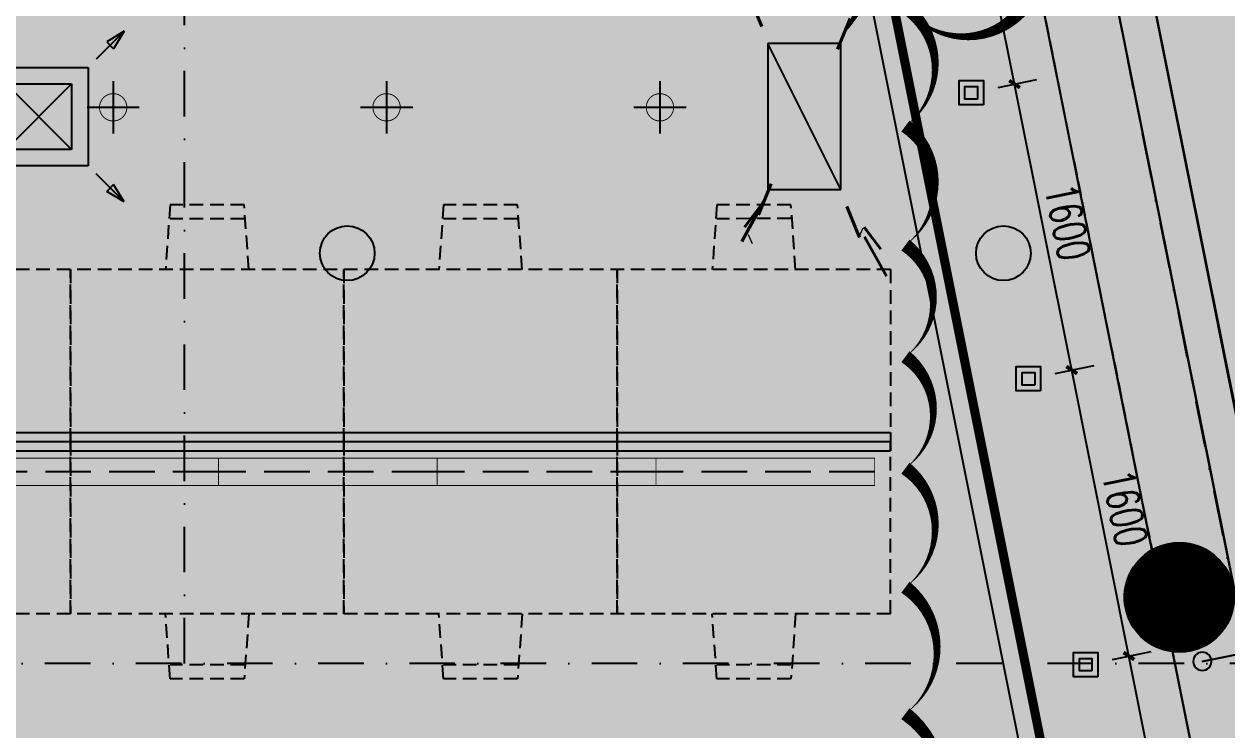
# Model space of a CAD drawing. Extents: x -354516 to 794396, y -401250 to -150594.
# Drawn here: x -21881 to -15281, y -348815 to -344943 of the extents above; entities that cross this region are included whole.
import ezdxf

# ---------------------------------------------------------------- set-up
doc = ezdxf.new("R2010")
doc.units = 0
doc.header["$LTSCALE"] = 1000
doc.header["$MEASUREMENT"] = 0
for name, pattern in [('$0$HIDDEN', [0.375, 0.25, -0.125, 0, 0]), ('DASH', [0.35, 0.25, -0.1]), ('DASHDOT2', [0.5, 0.25, -0.125, 0, -0.125]), ('DOTE', [2.4200000000000004, 2, -0.2, 0.02, -0.2])]:
    doc.linetypes.add(name, pattern=pattern)
for name, color, linetype in [('0-吊顶材质', 251, 'Continuous'), ('0-吊顶边界', 36, 'Continuous'), ('0-灯具', 20, 'Continuous'), ('0-灯具1', 40, 'Continuous'), ('0-灯具修改0109', 140, 'Continuous'), ('A-轴线1', 1, 'DOTE'), ('COLUMN', 2, 'Continuous'), ('M-DUCT-S-DIFF', 6, 'DASH'), ('PUB_DIM', 3, 'Continuous'), ('PUB_HATCH', 8, 'Continuous'), ('S-PLT', 30, 'Continuous'), ('S-XP', 1, 'Continuous'), ('S-XP-LG', 32, 'Continuous'), ('SN', 3, 'Continuous'), ('WALL', 2, 'Continuous'), ('墙体', 7, 'Continuous'), ('家具1', 61, 'Continuous')]:
    doc.layers.add(name, color=color, linetype=linetype)
doc.layers.add('0-地面材质_material hatch', color=251, linetype='Continuous', transparency=0.3)
doc.layers.add('S-XIAO', color=30, linetype='Continuous', lineweight=5)
doc.styles.add('DIM_FONT', font='SIMPLEX', dxfattribs={"width": 0.7, "bigfont": 'GBCBIG'})
doc.styles.add('romans', font='romans', dxfattribs={"width": 0.7})
doc.dimstyles.new('_TCH_ARCH&&50', dxfattribs={"dimscale": 0.5, "dimtxt": 350, "dimasz": 100, "dimexe": 250, "dimexo": 300, "dimgap": 100, "dimtad": 1, "dimdec": 0, "dimzin": 0, "dimdsep": 46, "dimtxsty": 'DIM_FONT', "dimblk": 'ARCHTICK', "dimcen": 0.09, "dimclrd": 3, "dimclre": 3, "dimclrt": 7, "dimazin": 2, "dimtfac": 1, "dimtdec": 0, "dimtix": 1, "dimtmove": 2, "dimatfit": 3, "dimfxl": 0, "dimtolj": 1, "dimtzin": 0, "dimarcsym": 0})

# ---------------------------------------------------------------- blocks, each defined once
blk = doc.blocks.new('TJ-FK1')
at = {"color": 95}
for p, q in [((-1.299264068719822, 1.299264068715274), (-1.034099025766409, 1.140165042943408)), ((-1.299264068710727, 1.299264068711636), (-0.8749999999990905, 0.875)), ((-1.299264068714365, 1.29926406872255), (-1.140165042942499, 1.034099025768228)), ((1.299264068710727, 1.299264068711636), (0.8749999999990905, 0.875)), ((1.299264068719822, 1.299264068715274), (1.034099025766409, 1.140165042943408)), ((1.299264068714365, 1.29926406872255), (1.140165042942499, 1.034099025768228)), ((-1.140165042943408, 1.03409902576459), (-1.034099025766409, 1.140165042943408)), ((1.140165042943408, 1.03409902576459), (1.034099025766409, 1.140165042943408)), ((-1.299264068710727, -1.299264068715274), (-0.8749999999990905, -0.875000000003638)), ((1.299264068710727, -1.299264068715274), (0.8749999999990905, -0.875000000003638)), ((-1.299264068714365, -1.299264068726188), (-1.140165042942499, -1.034099025771866)), ((-1.140165042943408, -1.034099025768228), (-1.034099025766409, -1.140165042947046)), ((1.140165042943408, -1.034099025768228), (1.034099025766409, -1.140165042947046)), ((1.299264068714365, -1.299264068726188), (1.140165042942499, -1.034099025771866)), ((-1.299264068719822, -1.299264068718912), (-1.034099025766409, -1.140165042947046)), ((1.299264068719822, -1.299264068718912), (1.034099025766409, -1.140165042947046))]:
    blk.add_line(p, q, dxfattribs=at)
for p, q in [((-0.75, 0.75), (0.7500000000004547, 0.75)), ((-0.75, -0.750000000003638), (-0.75, 0.75)), ((0.7500000000004547, 0.75), (0.7500000000009095, -0.75)), ((-0.5, -0.5), (-0.5, 0.5)), ((-0.5, 0.5), (0.5, 0.5)), ((0.5, 0.5), (0.5, -0.5)), ((0.5, -0.5), (-0.5, -0.5)), ((0.7500000000009095, -0.75), (-0.75, -0.750000000003638))]:
    blk.add_line(p, q)
at = {"color": 251}
for p, q in [((-0.5, -0.5), (0.5, 0.5)), ((0.5, -0.5), (-0.5, 0.5))]:
    blk.add_line(p, q, dxfattribs=at)
blk.add_point((0, 0))
blk = doc.blocks.new('TJ-FK3')
for p, q in [((0.5, 0.5000000000109139), (-0.5, 0.5000000000109139)), ((-0.5, 0.5000000000109139), (-0.5, -0.5000000000109139)), ((0.5, -0.5000000000109139), (0.5, 0.5000000000109139)), ((-0.5, -0.5000000000109139), (0.5, -0.5000000000109139))]:
    blk.add_line(p, q)
at = {"color": 95}
blk.add_line((-0.5, -0.5000000000109139), (0.5, 0.5000000000109139), dxfattribs=at)
at = {"color": 95, "style": 'romans'}
for height, rotation, text_generation_flag, width, p in [(0.654350400000001, 311.9912634688246, 4, 0.7999999999999938, (-0.946558161143912, 1.379098507117305)), (0.654350400000001, 48.00873653117544, 6, 0.7999999999999938, (0.946558161143912, 1.379098507117305)), (0.4436329971176305, 320.4926385295876, 4, 0.7999999999999909, (-0.7543717489952542, 0.9428834698555875)), (0.1337774737157268, 41.99126346882271, 4, 0.7999999999999959, (-0.8762879117875855, 0.7825028944571386)), (0.4436329971176255, 123.4898884080581, 6, 0.8000000000000188, (-0.9503797233537625, 0.7664512077863037)), (0.4436329971176255, 236.5101115919419, 4, 0.8000000000000188, (0.9503797233537625, 0.7664512077863037)), (0.4436329971176305, 39.50736147041247, 6, 0.7999999999999909, (0.7543717489952542, 0.9428834698555875)), (0.1337774737157268, 318.0087365311772, 6, 0.7999999999999959, (0.8762879117875855, 0.7825028944571386)), (0.4436329971176305, 219.5073614704124, 6, 0.7999999999999909, (-0.7543717489952542, -0.9428834698555875)), (0.4436329971176255, 56.51011159194187, 4, 0.8000000000000188, (-0.9503797233537625, -0.7664512077863037)), (0.4436329971176255, 303.4898884080581, 6, 0.8000000000000188, (0.9503797233537625, -0.7664512077863037)), (0.4436329971176305, 140.4926385295875, 4, 0.7999999999999909, (0.7543717489952542, -0.9428834698555875)), (0.654350400000001, 228.0087365311754, 6, 0.7999999999999938, (-0.946558161143912, -1.379098507117305)), (0.1337774737157268, 138.0087365311773, 6, 0.7999999999999959, (-0.8762879117875855, -0.7825028944571386)), (0.1337774737157268, 221.9912634688228, 4, 0.7999999999999959, (0.8762879117875855, -0.7825028944571386)), (0.654350400000001, 131.9912634688245, 4, 0.7999999999999938, (0.946558161143912, -1.379098507117305))]:
    blk.add_text('-', height=height, rotation=rotation, dxfattribs=dict(at, text_generation_flag=text_generation_flag, width=width)).set_placement(p)
blk = doc.blocks.new('$TwtSys$00000125')
blk.add_circle((0, 0, 1e-08), 0.6666666666666666)
blk = doc.blocks.new('$TwtSys$00000128')
h = blk.add_hatch(color=8)
h.dxf.hatch_style = 1
edge = h.paths.add_edge_path()
edge.add_arc((0, 0), 1, 0, 360)
blk.add_circle((0, 0, 9.999999999999692e-09), 1)
blk = doc.blocks.new('A$C21183209')
at = {"layer": '0-灯具1', "color": 3, "linetype": 'DASH'}
blk.add_line((0, 75), (1200, 75), dxfattribs=at)
at = {"layer": '0-灯具1', "const_width": 5}
blk.add_lwpolyline([(0, 0), (1200, 0), (1200, 150), (0, 150)], close=True, dxfattribs=at)
blk = doc.blocks.new('sdhdfhfdhfhfgffff')
at = {"layer": '0-灯具1'}
for points in [[(0, 143.1818181818235), (0, -143.1818181818235)], [(-143.1818181818235, 0), (143.1818181818235, 0)]]:
    blk.add_lwpolyline(points, dxfattribs=at)
at = {"layer": '0-灯具1', "const_width": 5}
for points in [[(0, 75, 1), (0, -75, 7.992132572553525)], [(0, 75, -1), (0, -75, -7.992132572553525)]]:
    blk.add_lwpolyline(points, format="xyb", dxfattribs=at)
blk = doc.blocks.new('_YZH')
at = {"color": 255}
blk.add_circle((0, 0), 0.5, dxfattribs=at)
at = {"layer": 'PUB_HATCH', "color": 250, "const_width": 0.5}
blk.add_lwpolyline([(-0.25, 0, 1), (0.25, 0, 1)], format="xyb", close=True, dxfattribs=at)
blk = doc.blocks.new('GRID')
at = {"layer": '墙体', "color": 250, "linetype": 'DASHDOT2', "lineweight": -3}
for p, q in [((17951.89992578036, 80687.29082160734), (34670.22339015937, -2904.326500287803)), ((20936.38350671661, 36586.54070517188), (20936.38350671661, 72586.54070517188)), ((107436.3835067166, 36586.54070517188), (-19063.61649328339, 36586.54070517188))]:
    blk.add_line(p, q, dxfattribs=at)
blk = doc.blocks.new('xiao')
at = {"layer": 'S-XIAO', "linetype": 'Continuous'}
h = blk.add_hatch(dxfattribs=at)
h.set_pattern_fill('ANSI31', color=256, scale=10, angle=-27.85514941544428, style=0)
h.set_pattern_definition([(225.0000000001886, (-32119.98662151751, -392276.5569413826), (0.8838834764830884, -0.8838834764832807), [])])
h.paths.add_polyline_path([(349.9999999983702, 0.001130145043134689), (-349.9999999983702, -0.001130145043134689), (-350.0007749537472, 239.9988698530942)])
blk.add_lwpolyline([(349.9999999983702, 0.001130145043134689), (-349.9999999983702, -0.001130145043134689), (-350.0007749537472, 239.9988698530942), (349.9992250439245, 240.0011301422492)], close=True, dxfattribs=at)
blk = doc.blocks.new('xiao1')
at = {"layer": 'S-XP'}
for p, q in [((-347052.0687050391, 932788.2646059338), (-346852.0687045623, 932788.265252525)), ((-346852.0687045623, 932788.265252525), (-346852.0687040854, 932458.2646064106))]:
    blk.add_line(p, q, dxfattribs=at)
at = {"layer": 'S-XP', "linetype": 'Continuous', "ltscale": 2}
blk.add_line((-346852.0687040854, 932458.2646064106), (-346852.0649221491, 932788.2652525374), dxfattribs=at)
at = {"layer": 'S-XP-LG'}
blk.add_circle((-346852.0687040854, 932458.2646064106), 49.99999999999999, dxfattribs=at)
at = {"layer": 'S-XIAO', "xscale": -1}
blk.add_blockref('xiao', (-347402.0698671623, 932668.2634748761), dxfattribs=at)
blk = doc.blocks.new('510I-01-LBBRestroom-plan-01$0$wtqyy')
at = {"layer": '0-灯具'}
for points in [[(-106.5, -26.5), (26.5, -26.5), (26.5, 106.5), (-106.5, 106.5)], [(-74.5, 5.5), (-5.5, 5.5), (-5.5, 74.5), (-74.5, 74.5)]]:
    blk.add_lwpolyline(points, close=True, dxfattribs=at)
blk = doc.blocks.new('_ArchTick')
at = {"color": 0, "linetype": 'ByBlock', "const_width": 0.4}
blk.add_lwpolyline([(-0.5, -0.5), (0.5, 0.5)], dxfattribs=at)
blk = doc.blocks.new('*D393')
at = {"layer": 'Defpoints', "color": 0}
for p in [(-16056.63646031411, -348457.084048358), (-15819.06682754713, -348409.5701976283), (-15742.85112557966, -350026.0132257606)]:
    blk.add_point(p, dxfattribs=at)
at = {"layer": 'PUB_DIM', "color": 3, "lineweight": -2}
for p, q in [((-15909.5493499326, -348427.6666732266), (-15696.49423556252, -348385.0557183521)), ((-15505.28149281265, -349978.4993750309), (-15819.06682754713, -348409.5701976283)), ((-15595.76401519815, -349996.5958506293), (-15382.70890082805, -349953.9848957548))]:
    blk.add_line(p, q, dxfattribs=at)
at = {"layer": 'PUB_DIM', "color": 3, "lineweight": -2, "xscale": 50, "yscale": 50, "zscale": 50}
for p, rotation in [((-15819.06682754713, -348409.5701976283), 101.3099148905935), ((-15505.28149281265, -349978.4993750309), 281.3099148905935)]:
    blk.add_blockref('_ArchTick', p, dxfattribs=dict(at, rotation=rotation))
at = {"layer": 'PUB_DIM', "color": 7, "insert": (-15527.34430899684, -349167.068859126), "char_height": 175, "attachment_point": 5, "rotation": 281.3099148905935, "style": 'DIM_FONT'}
blk.add_mtext('\\A1;1600', dxfattribs=at)
blk = doc.blocks.new('*D394')
at = {"layer": 'Defpoints', "color": 0}
for p in [(-16132.85216228162, -346840.6410202255), (-16370.42179504859, -346888.1548709552), (-16056.63646031411, -348457.084048358)]:
    blk.add_point(p, dxfattribs=at)
at = {"layer": 'PUB_DIM', "color": 3, "lineweight": -2}
for p, q in [((-16223.33468466708, -346858.7374958239), (-16010.27957029702, -346816.1265409494)), ((-15819.06682754714, -348409.5701976283), (-16132.85216228162, -346840.6410202255)), ((-15909.5493499326, -348427.6666732266), (-15696.49423556254, -348385.0557183521))]:
    blk.add_line(p, q, dxfattribs=at)
at = {"layer": 'PUB_DIM', "color": 3, "lineweight": -2, "xscale": 50, "yscale": 50, "zscale": 50}
for p, rotation in [((-16132.85216228162, -346840.6410202255), 101.3099148905935), ((-15819.06682754714, -348409.5701976283), 281.3099148905935)]:
    blk.add_blockref('_ArchTick', p, dxfattribs=dict(at, rotation=rotation))
at = {"layer": 'PUB_DIM', "color": 7, "insert": (-15841.12964373134, -347598.1396817232), "char_height": 175, "attachment_point": 5, "rotation": 281.3099148905935, "style": 'DIM_FONT'}
blk.add_mtext('\\A1;1600', dxfattribs=at)
blk = doc.blocks.new('*D395')
at = {"layer": 'Defpoints', "color": 0}
for p in [(-16446.63749701608, -345271.7118428229), (-16684.20712978304, -345319.2256935526), (-16370.42179504859, -346888.1548709552)]:
    blk.add_point(p, dxfattribs=at)
at = {"layer": 'PUB_DIM', "color": 3, "lineweight": -2}
for p, q in [((-16537.12001940153, -345289.8083184212), (-16324.06490503148, -345247.1973635468)), ((-16132.8521622816, -346840.6410202255), (-16446.63749701608, -345271.7118428229)), ((-16223.33468466708, -346858.7374958239), (-16010.279570297, -346816.1265409494))]:
    blk.add_line(p, q, dxfattribs=at)
at = {"layer": 'PUB_DIM', "color": 3, "lineweight": -2, "xscale": 50, "yscale": 50, "zscale": 50}
for p, rotation in [((-16446.63749701608, -345271.7118428229), 101.3099148905935), ((-16132.8521622816, -346840.6410202255), 281.3099148905935)]:
    blk.add_blockref('_ArchTick', p, dxfattribs=dict(at, rotation=rotation))
at = {"layer": 'PUB_DIM', "color": 7, "insert": (-16154.91497846581, -346029.2105043205), "char_height": 175, "attachment_point": 5, "rotation": 281.3099148905935, "style": 'DIM_FONT'}
blk.add_mtext('\\A1;1600', dxfattribs=at)
blk = doc.blocks.new('*D396')
at = {"layer": 'Defpoints', "color": 0}
for p in [(-16760.42283175056, -343702.7826654202), (-16997.99246451752, -343750.2965161499), (-16684.20712978304, -345319.2256935526)]:
    blk.add_point(p, dxfattribs=at)
at = {"layer": 'PUB_DIM', "color": 3, "lineweight": -2}
for p, q in [((-16850.905354136, -343720.8791410185), (-16637.85023976596, -343678.2681861441)), ((-16446.63749701607, -345271.7118428229), (-16760.42283175056, -343702.7826654202)), ((-16537.12001940153, -345289.8083184212), (-16324.06490503147, -345247.1973635468))]:
    blk.add_line(p, q, dxfattribs=at)
at = {"layer": 'PUB_DIM', "color": 3, "lineweight": -2, "xscale": 50, "yscale": 50, "zscale": 50}
for p, rotation in [((-16760.42283175056, -343702.7826654202), 101.3099148905935), ((-16446.63749701607, -345271.7118428229), 281.3099148905935)]:
    blk.add_blockref('_ArchTick', p, dxfattribs=dict(at, rotation=rotation))
at = {"layer": 'PUB_DIM', "color": 7, "insert": (-16468.70031320029, -344460.2813269178), "char_height": 175, "attachment_point": 5, "rotation": 281.3099148905935, "style": 'DIM_FONT'}
blk.add_mtext('\\A1;1600', dxfattribs=at)

msp = doc.modelspace()

# ---------------------------------------------------------------- hatches: boundary and pattern name
at = {"layer": '0-吊顶材质'}
h = msp.add_hatch(dxfattribs=at)
h.set_pattern_fill('EARTH', color=256, scale=1500)
h.set_pattern_definition([(0, (-498310856.1664238, -3090192758.000448), (375, 375), [375, -375]), (0, (-498310856.1664238, -3090192617.375448), (375, 375), [375, -375]), (0, (-498310856.1664238, -3090192476.750448), (375, 375), [375, -375]), (90, (-498310809.2914238, -3090192429.875448), (-374.9999999999999, 375), [375, -375]), (90, (-498310668.6664238, -3090192429.875448), (-374.9999999999999, 375), [375, -375]), (90, (-498310528.0414238, -3090192429.875448), (-374.9999999999999, 375), [375, -375])])
h.paths.add_polyline_path([(-8103.715947328688, -373809.9999981248), (-8639.715947388293, -371129.9999981248), (-7976.840821384074, -371129.9999981248), (-8738.3027152406, -367322.7170214974), (-8934.418992160441, -367361.9395394647), (-9267.810253082396, -365694.9518947923), (-9071.694624959113, -365655.7287693345), (-11035.34246486294, -355837.570359739), (-11231.45859986413, -355876.7935872399), (-11564.85000276435, -354209.805232557), (-11368.73437464106, -354170.5821070992), (-12441.28369611371, -348807.8642034852), (-12637.39983111489, -348847.0874309861), (-12970.79123401511, -347180.0990763032), (-12774.67560589183, -347140.8759508454), (-14767.72463184464, -337175.6308198296), (-14963.83627062905, -337214.8531475388), (-16296.80599462855, -330549.9999943101), (-16408.88730609286, -330549.9999943101), (-16408.88730603326, -330249.9999962174), (-18600.37271910775, -330250.0002861344), (-9888.598650871398, -373808.8313947045)])
h = msp.add_hatch(dxfattribs=at)
h.set_pattern_fill('AR-SAND', color=256, scale=112.5)
h.set_pattern_definition([(37.50000000000001, (-498310856.1664238, -3090192758.000448), (-7.086752787330918, 216.7676740139804), [0, -171, 0, -191.25, 0, -182.8125]), (7.499999999999999, (-498310856.1664238, -3090192758.000448), (199.0998793426193, 317.4914323383458), [0, -92.25, 0, -154.125, 0, -59.0625]), (327.5, (-498310994.5414238, -3090192758.000448), (350.3409594470432, 0.636643522908556), [0, -56.25, 0, -202.5, 0, -264.375]), (317.5, (-498310994.5414238, -3090192758.000448), (338.189243014383, 98.73850105510306), [0, -28.125, 0, -132.75, 0, -151.875])])
edge = h.paths.add_edge_path()
edge.add_line((-13410.0527216779, -363949.9960022294), (-12472.26006239522, -363949.9986601197))
edge.add_line((-12472.26006239522, -363949.9986601197), (-14236.00433438885, -355100.8009658181))
edge.add_arc((-14199.67291992772, -354803.0090446793), 299.9999999537706, 119.44411019166071, 263.0441369092356, ccw=False)
edge.add_line((-14347.14521831143, -354541.7583580338), (-15580.64391016829, -348385.2215390527))
edge.add_arc((-15542.74984264243, -348087.6244292581), 300.0000001862731, 119.96036927313631, 262.7433815591362, ccw=False)
edge.add_line((-15692.57010137904, -347827.7131171548), (-17472.25979477036, -338949.9999981248))
edge.add_line((-17472.25979477036, -338949.9999981248), (-18410.05192321408, -338950.0000014626))
edge.add_line((-18410.05192321408, -338950.0000014626), (-13410.0527216779, -363949.9960022294))
at = {"layer": '0-地面材质_material hatch'}
h = msp.add_hatch(dxfattribs=at)
h.set_pattern_fill('ANSI35', color=256, scale=1500)
h.set_pattern_definition([(45, (-498310856.1664237, -3090192758.000448), (-265.1650429449553, 265.1650429449554), []), (45, (-498310591.0013812, -3090192758.000448), (-265.1650429449553, 265.1650429449554), [468.75, -93.75, 0, -93.75])])
h.paths.add_polyline_path([(11204.4291444663, -368249.5220680558), (11202.84258767404, -368249.5220680558), (12024.33357074299, -364149.9999366127), (11820.37277748623, -364149.9999981247), (12883.12150331774, -358789.531920942), (13283.04164013419, -358869.4359713871), (13573.27594378743, -357397.8632761318), (13186.27167370357, -357320.505496534), (14564.80056264438, -350406.8581114136), (14959.43440664373, -350485.7868655948), (15253.92366540991, -349014.978212717), (14859.82582500019, -348936.2442469918), (15580.30678048172, -345344.8593139969), (15972.52623797323, -345422.9472684796), (16268.12977726128, -343952.5956239636), (15875.41756441631, -343873.8191500031), (16903.21213295498, -338750.5665512406), (17104.33354630508, -338750.000058683), (18804.33355840483, -330249.9999981247), (18008.87795325556, -330249.9999981247), (18008.87795325554, -330249.99999833), (17008.87795331514, -330249.9999978532), (17008.87795331516, -330249.9999981247), (16308.8826300744, -330249.9999981247), (16308.8826300744, -330650.0000014626), (15508.8826300148, -330650.0000014626), (15508.8826300744, -329850.0000014626), (16134.40212591925, -329850.0000014626), (16134.40212597885, -329450.0782871567), (-15658.7115974804, -329450.0000014626), (-15658.7115974804, -329750.0000014626), (-15208.88730606995, -329750.0000014626), (-15208.88730606995, -330550.0000014626), (-16408.88730606995, -330550.0000014626), (-16408.88730640482, -329544.5703533465), (-18499.99999990599, -329544.5703542714), (-18499.99999990308, -330244.5703498409), (-18805.41948791261, -330244.5703498409), (-17104.33356473408, -338749.9999981247), (-16900.37296298704, -338749.9990659081), (-16529.80953899584, -340602.8161859833), (-16922.00629271229, -340681.1682076525), (-16627.75313831528, -342152.4322919916), (-16235.60150614939, -342073.8563499771), (-14201.79595485888, -352205.7793073975), (-14597.50992849115, -352285.1138099988), (-14296.20185884479, -353754.5603594144), (-13914.73662087879, -353678.180777105), (-12594.53895631991, -360279.1691003166), (-12986.81325973207, -360357.4053900937), (-12692.59688544137, -361828.4872615468), (-12300.3728315588, -361749.9997239434), (-11820.37283215485, -364149.9997210823), (-12024.33381018601, -364149.9995751702), (-10724.35945661586, -370649.9999980944), (-13199.99999994277, -370649.9999980944), (-13199.99999992869, -372649.9999981184), (-10324.42009220173, -372649.9999980939), (-10092.53203288279, -373808.8313947045), (-8103.715945577242, -373809.9999981247), (-8639.715949451544, -371130.0000014626), (8639.715949619196, -371130.0000014626), (8103.715948009871, -373809.9999981247), (10092.56727918424, -373808.8313942276), (10324.40867567861, -372649.999998093), (13200.00000007131, -372649.9999980847), (13200.00000007131, -370649.9999980934), (10724.35945679504, -370649.9999980934)])
h.paths.add_polyline_path([(-7647.001256084062, -368699.9951997124), (-13983.25311008654, -337018.7358894669), (-14963.84362230263, -337214.8549285256), (-15856.80864057503, -332750.0011282288), (-14582.05910334549, -332750.0031314217), (-14228.40829566679, -334518.2571697556), (-13689.08892402611, -334410.3932953202), (-13689.07890671356, -334410.3912954701), (-12610.4401634918, -334194.6635465993), (-12610.45018080435, -334194.6655469261), (-11237.6372348424, -333920.1029577576), (-11237.62721814898, -333920.100957751), (-10158.98847486761, -333704.3732088802), (-10158.98847488127, -333704.3732056938), (-9178.41781589947, -333508.2590737664), (-9129.577432369806, -333752.4609914147), (14637.0002884511, -333750.0000014626), (8227.000288451098, -365799.9999981247), (7646.961810434244, -368699.9971995674), (7000.000000024222, -368699.9971995674), (6985.295029664419, -368699.9951997124), (6099.989983344458, -368699.9951963745), (6100.000000060796, -368699.9951996804), (5000.000000060796, -368699.9951996804), (5000.000000083826, -368699.9971995674), (3799.990357125185, -368699.9971995674), (-6950.117393529035, -368699.9971995674)], flags=16)
h.paths.add_polyline_path([(-8934.416185235597, -367361.940027269), (-9267.817872082807, -365694.9537291848), (-9071.702243959524, -365655.730603727), (-9042.284823810674, -365802.8177051865), (-8650.05201921425, -365724.37114385), (-8679.459155416109, -365577.2819862686), (-8483.349074577905, -365538.0599699341), (-8149.961928581812, -367205.0491752945), (-8346.078063821413, -367244.2724023186), (-8375.484665965654, -367097.1831369721), (-8767.72775427065, -367175.6317553841), (-8738.300050234415, -367322.7167997681)], flags=16)
h.paths.add_polyline_path([(-11231.44565091095, -355876.7913084351), (-11564.84733775816, -354209.8050103508), (-11368.73170963488, -354170.5818848931), (-11339.31428948603, -354317.6689863526), (-10947.0814848896, -354239.2224250161), (-10976.48862109146, -354092.1332674347), (-10780.37854025326, -354052.9112511002), (-10446.99139425717, -355719.9004564606), (-10643.10752949677, -355759.1236834847), (-10672.51413164101, -355612.0344181382), (-11064.757219946, -355690.4830365502), (-11035.32951590977, -355837.5680809342)], flags=16)
h.paths.add_polyline_path([(8149.961928749464, -367205.0491752945), (8483.349074745558, -365538.0599699341), (8679.459155583761, -365577.2819862686), (8650.052019381903, -365724.37114385), (9042.284823978327, -365802.8177051865), (9071.702244127177, -365655.730603727), (9267.81787225046, -365694.9537291848), (8934.41618540325, -367361.940027269), (8738.300050402067, -367322.7167997681), (8767.727754438303, -367175.6317553841), (8375.484666133307, -367097.1831369721), (8346.078063989065, -367244.2724023186)], flags=16)
h.paths.add_polyline_path([(-12637.3868819829, -348847.0851517044), (-12970.78856883011, -347180.0988536202), (-12774.67294070683, -347140.8757281624), (-12745.25552055798, -347287.9628296219), (-12353.02271596155, -347209.5162682854), (-12382.42985216341, -347062.4271107041), (-12186.31977132521, -347023.2050943695), (-11852.93262532911, -348690.1942997299), (-12049.04876056872, -348729.417526754), (-12078.45536271296, -348582.3282614075), (-12470.69845101795, -348660.7768798195), (-12441.27074698172, -348807.8619242035)], flags=16)
h.paths.add_polyline_path([(10446.99139442482, -355719.9004564606), (10780.37854042091, -354052.9112511002), (10976.48862125912, -354092.1332674347), (10947.08148505726, -354239.2224250161), (11339.31428965368, -354317.6689863526), (11368.73170980253, -354170.5818848931), (11564.84733792581, -354209.8050103508), (11231.4456510786, -355876.7913084351), (11035.32951607742, -355837.5680809342), (11064.75722011366, -355690.4830365502), (10672.51413180866, -355612.0344181382), (10643.10752966442, -355759.1236834847)], flags=16)
h.paths.add_polyline_path([(11852.93262549677, -348690.1942997299), (12186.31977149286, -347023.2050943695), (12382.42985233106, -347062.4271107041), (12353.02271612921, -347209.5162682854), (12745.25552072563, -347287.9628296219), (12774.67294087448, -347140.8757281624), (12970.78856899776, -347180.0988536202), (12637.38688215055, -348847.0851517044), (12441.27074714937, -348807.8619242035), (12470.69845118561, -348660.7768798195), (12078.45536288061, -348582.3282614075), (12049.04876073637, -348729.417526754)], flags=16)
h.paths.add_polyline_path([(14149.98015388288, -337205.0568271004), (14483.36729987898, -335538.06762174), (14679.47738071718, -335577.2896380745), (14650.07024451532, -335724.3787956559), (15042.30304911175, -335802.8253569924), (15071.7204692606, -335655.7382555329), (15267.83609738388, -335694.9613809906), (14934.43441053667, -337361.9476790749), (14738.31827553549, -337322.724451574), (14767.74597957172, -337175.63940719), (14375.50289126673, -337097.190788778), (14346.09628912248, -337244.2800541245)], flags=16)
h = msp.add_hatch(dxfattribs=at)
h.set_pattern_fill('ANSI35', color=256, scale=1200)
h.set_pattern_definition([(45, (-498310856.1664237, -3090192758.000448), (-212.1320343559642, 212.1320343559643), []), (45, (-498310644.0343897, -3090192758.000448), (-212.1320343559642, 212.1320343559643), [375, -75, 0, -75])])
edge = h.paths.add_edge_path()
edge.add_line((-23530.90999660454, -372649.3737750374), (-19901.51054892502, -372650.6128435456))
edge.add_line((-19901.51054892502, -372650.6128435456), (-19901.51054892502, -369049.5400500618))
edge.add_line((-19901.51054892502, -369049.5400500618), (-23028.54104319773, -369049.5400500618))
edge.add_line((-23028.54104319773, -369049.5400500618), (-23628.54067108593, -366049.5419106804))
edge.add_line((-23628.54067108593, -366049.5419106804), (-19898.51838461123, -366049.5419106804))
edge.add_line((-19898.51838461123, -366049.5419106804), (-19898.51895627937, -365850.7338047348))
edge.add_line((-19898.51895627937, -365850.7338047348), (-19800.01475254259, -365850.7332382523))
edge.add_line((-19800.01475254259, -365850.7332382523), (-19800.02050349674, -364850.7332382523))
edge.add_line((-19800.02050349674, -364850.7332382523), (-19900.02050349674, -364850.7338133179))
edge.add_line((-19900.02050349674, -364850.7338133179), (-19900.0245362278, -364149.50090793))
edge.add_line((-19900.0245362278, -364149.50090793), (-23946.34214905996, -364158.4515388362))
edge.add_line((-23946.34214905996, -364158.4515388362), (-28932.10526835918, -338750.0049679279))
edge.add_line((-28932.10526835918, -338750.0049679279), (-27565.00989464483, -338749.5115061127))
edge.add_line((-27565.00989464483, -338749.5115061127), (-27565.00971511564, -338550.7228551232))
edge.add_line((-27565.00971511564, -338550.7228551232), (-27365.00971511126, -338550.7228551215))
edge.add_line((-27365.00971511126, -338550.7228551215), (-27365.00971505166, -337550.7228551215))
edge.add_line((-27365.00971505166, -337550.7228551215), (-27565.00971505604, -337550.7228551232))
edge.add_line((-27565.00971505604, -337550.7228551232), (-27565.00971505604, -336849.9999962174))
edge.add_line((-27565.00971505604, -336849.9999962174), (-28949.23572812042, -336849.9999962174))
edge.add_arc((-28949.2357280568, -336749.9999964558), 99.99999976158142, 90.0000000364521, 269.99999996354785, ccw=False)
edge.add_line((-28949.23572812042, -336649.9999966942), (-28400.00971516145, -336649.9999964139))
edge.add_line((-28400.00971516145, -336649.9999964139), (-28400.00971516145, -333849.9924456975))
edge.add_line((-28400.00971516145, -333849.9924456975), (-30068.54614970646, -333849.5145187699))
edge.add_line((-30068.54614970646, -333849.5145187699), (-30828.54441688023, -330049.523182901))
edge.add_line((-30828.54441688023, -330049.523182901), (-32050.88012877665, -330049.523182901))
edge.add_line((-32050.88012877665, -330049.523182901), (-31913.91144523583, -330734.3666010224))
edge.add_line((-31913.91144523583, -330734.3666010224), (-32011.97848043404, -330753.9800076805))
edge.add_line((-32011.97848043404, -330753.9800076805), (-31658.96944264136, -332519.0252237641))
edge.add_line((-31658.96944264136, -332519.0252237641), (-31560.91137102804, -332499.4136104904))
edge.add_line((-31560.91137102804, -332499.4136104904), (-31313.92041996679, -333734.3683948838))
edge.add_line((-31313.92041996679, -333734.3683948838), (-31411.97848108969, -333753.9800072037))
edge.add_line((-31411.97848108969, -333753.9800072037), (-31058.96944305859, -335519.0252247177))
edge.add_line((-31058.96944305859, -335519.0252247177), (-30960.91138282976, -335499.4136128746))
edge.add_line((-30960.91138282976, -335499.4136128746), (-30713.92042616568, -336734.3683967911))
edge.add_line((-30713.92042616568, -336734.3683967911), (-30811.96913448534, -336753.9800086342))
edge.add_line((-30811.96913448534, -336753.9800086342), (-30458.96008912287, -338519.0252237641))
edge.add_line((-30458.96008912287, -338519.0252237641), (-30360.90202305279, -338499.4136114441))
edge.add_line((-30360.90202305279, -338499.4136114441), (-30113.9110663887, -339734.3683953606))
edge.add_line((-30113.9110663887, -339734.3683953606), (-30211.9691275712, -339753.9800072037))
edge.add_line((-30211.9691275712, -339753.9800072037), (-29858.96008942089, -341519.0252251946))
edge.add_line((-29858.96008942089, -341519.0252251946), (-29760.90202376805, -341499.413611921))
edge.add_line((-29760.90202376805, -341499.413611921), (-29513.91107264719, -342734.3683967911))
edge.add_line((-29513.91107264719, -342734.3683967911), (-29611.96912488899, -342753.9800067269))
edge.add_line((-29611.96912488899, -342753.9800067269), (-28658.9600959178, -347519.0252251946))
edge.add_line((-28658.9600959178, -347519.0252251946), (-28560.90202990732, -347499.4136133515))
edge.add_line((-28560.90202990732, -347499.4136133515), (-28313.91107878647, -348734.3683982216))
edge.add_line((-28313.91107878647, -348734.3683982216), (-28411.96912691555, -348753.9800076805))
edge.add_line((-28411.96912691555, -348753.9800076805), (-28058.96008912287, -350519.0252237641))
edge.add_line((-28058.96008912287, -350519.0252237641), (-27960.90202305279, -350499.4136114441))
edge.add_line((-27960.90202305279, -350499.4136114441), (-27713.9110663887, -351734.3683953606))
edge.add_line((-27713.9110663887, -351734.3683953606), (-27811.9691275712, -351753.9800072037))
edge.add_line((-27811.9691275712, -351753.9800072037), (-27458.9600895401, -353519.0252247177))
edge.add_line((-27458.9600895401, -353519.0252247177), (-27360.90202382765, -353499.413611921))
edge.add_line((-27360.90202382765, -353499.413611921), (-27113.9110727664, -354734.3683963143))
edge.add_line((-27113.9110727664, -354734.3683963143), (-27211.96912488899, -354753.9800067269))
edge.add_line((-27211.96912488899, -354753.9800067269), (-26258.96009579859, -359519.0252256714))
edge.add_line((-26258.96009579859, -359519.0252256714), (-26160.90203545056, -359499.4136143051))
edge.add_line((-26160.90203545056, -359499.4136143051), (-25913.91107878647, -360734.3683982216))
edge.add_line((-25913.91107878647, -360734.3683982216), (-26011.96909532509, -360753.9800010048))
edge.add_line((-26011.96909532509, -360753.9800010048), (-25058.96006605587, -365519.025220903))
edge.add_line((-25058.96006605587, -365519.025220903), (-24960.90200046263, -365499.4136076294))
edge.add_line((-24960.90200046263, -365499.4136076294), (-24713.91104934178, -366734.3683924996))
edge.add_line((-24713.91104934178, -366734.3683924996), (-24811.96913436613, -366753.9800091111))
edge.add_line((-24811.96913436613, -366753.9800091111), (-24458.96008912287, -368519.0252237641))
edge.add_line((-24458.96008912287, -368519.0252237641), (-24360.90201750956, -368499.4136104904))
edge.add_line((-24360.90201750956, -368499.4136104904), (-24113.9110663887, -369734.3683953606))
edge.add_line((-24113.9110663887, -369734.3683953606), (-24211.96913508139, -369753.9800086342))
edge.add_line((-24211.96913508139, -369753.9800086342), (-23858.96008942089, -371519.0252251946))
edge.add_line((-23858.96008942089, -371519.0252251946), (-23760.90202376805, -371499.413611921))
edge.add_line((-23760.90202376805, -371499.413611921), (-23530.90999660454, -372649.3737750374))
h = msp.add_hatch(dxfattribs=at)
h.set_pattern_fill('AR-CONC', color=256, scale=75)
h.set_pattern_definition([(49.99999999999999, (-498310856.1664237, -3090192758.000448), (537.9451369505651, -47.06410123694633), [56.25, -618.75]), (355, (-498310856.1664237, -3090192758.000448), (-104.06350020975, 564.1441002750089), [45, -495]), (100.45144446, (-498310811.337663, -3090192761.922456), (433.881635045334, 517.0799932264721), [47.80514399999993, -525.856583999999]), (46.18420000000002, (-498310856.1664237, -3090192608.000448), (800.4309980036793, -124.1394605948074), [84.37499999999987, -928.124999999999]), (96.63563549, (-498310789.463865, -3090192618.345428), (700.9964592556713, 730.5889505809129), [71.7077565, -788.7853199999998]), (351.1841639899999, (-498310856.1664237, -3090192608.000448), (700.9964587910798, 730.5889502024926), [67.5, -742.5000007499999]), (21, (-498310781.1664237, -3090192645.500448), (447.6802890888462, -301.9641679990041), [56.25, -618.75]), (326.0000000000001, (-498310781.1664237, -3090192645.500448), (182.4864989411863, 543.8625337851397), [45, -495]), (71.45144474, (-498310743.8597332, -3090192670.664129), (630.1667825474783, 241.8983646047654), [47.8051425, -525.856584]), (37.50000000000001, (-498310856.1664237, -3090192758.000448), (9.119891487968001, 249.6703903734836), [0, -488.9999999999999, 0, -502.5, 0, -496.875]), (7.499999999999999, (-498310856.1664237, -3090192758.000448), (197.3021530816115, 295.8087839117702), [0, -286.5, 0, -477.75, 0, -189.375]), (327.5, (-498311023.4164237, -3090192758.000448), (400.3668271293068, -16.91615380078482), [0, -187.5, 0, -585, 0, -776.25]), (317.5, (-498311098.4164237, -3090192758.000448), (437.3896270067897, 75.07873674923829), [0, -243.75, 0, -388.5, 0, -551.25])])
h.paths.add_polyline_path([(-12472.2600623723, -363949.9986601197), (-12503.63865867815, -363793.1056785904), (-12111.4018922802, -363714.6583257042), (-12457.26592067442, -361985.3381834351), (-12849.48978993855, -362063.8266415917), (-12888.71302059851, -361867.7104883515), (-12692.55278088636, -361828.4345016972), (-12986.72712214775, -360357.5627947346), (-13182.90415809117, -360396.7548003517), (-13222.11048070154, -360200.7231870018), (-12829.581936514, -360122.6586795174), (-14064.69761279783, -353912.177476915), (-14456.72221771441, -353990.5823979698), (-14495.9370562192, -353794.5082044922), (-14299.77718862735, -353755.2306568979), (-14593.95153024637, -352284.3589489817), (-14790.12819400988, -352323.5525155388), (-14829.33451656065, -352127.5209026657), (-14437.24443576298, -352049.0586195313), (-16392.3984338399, -342308.9576244675), (-16784.76037279329, -342387.4737272583), (-16823.98360339365, -342191.357574495), (-16627.82335362589, -342152.0818658682), (-16922.00609258568, -340681.1681676718), (-17118.17460254393, -340720.4025798165), (-17157.38106385431, -340524.3702736222), (-16766.51383093558, -340446.1968269669), (-17048.6445597168, -339028.4449882828), (-17440.88132617436, -339106.8923416458), (-17472.25979474745, -338949.9999981247), (-28663.04857019148, -338949.510858091), (-28664.43658456764, -339850.1198253952), (-28867.01016161404, -339850.1196432434), (-24125.06864002905, -363049.901919397), (-23741.09904686175, -363049.901919397), (-23741.09904561005, -363949.4914379441)])
at = {"layer": 'WALL'}
h = msp.add_hatch(color=250, dxfattribs=at)
h.dxf.hatch_style = 1
h.paths.add_polyline_path([(-16235.65199421958, -342073.6039120609), (-16627.86746824734, -342152.1343473606), (-16627.7582957483, -342152.1342147968), (-16823.87438865267, -342191.3576529913), (-16823.98360338538, -342191.3575743869), (-16784.76037276256, -342387.4737275013), (-16588.64423762437, -342348.2505004737), (-16588.64424032072, -342348.250486993), (-16392.39843383526, -342308.9576247028), (-14437.24443573103, -352049.0586196824), (-14633.23528672491, -352088.2131494007), (-14633.21838134725, -352088.2976762931), (-14829.33451648543, -352127.5209033208), (-14790.12819393745, -352323.5525160605), (-14790.02740735448, -352323.5105467641), (-14593.91127212687, -352284.2873201835), (-14594.01205879933, -352284.3292890324), (-14201.7584959608, -352205.9659179599)])

# ---------------------------------------------------------------- linework, layer by layer
at = {"layer": '0-吊顶边界'}
msp.add_lwpolyline([(-8103.715947328688, -373809.9999981248), (-8639.715947388293, -371129.9999981248), (-7976.840821384074, -371129.9999981248), (-8738.3027152406, -367322.7170214974), (-8934.418992160441, -367361.9395394647), (-9267.810253082396, -365694.9518947923), (-9071.694624959113, -365655.7287693345), (-11035.34246486294, -355837.570359739), (-11231.45859986413, -355876.7935872399), (-11564.85000276435, -354209.805232557), (-11368.73437464106, -354170.5821070992), (-12441.28369611371, -348807.8642034852), (-12637.39983111489, -348847.0874309861), (-12970.79123401511, -347180.0990763032), (-12774.67560589183, -347140.8759508454), (-14767.72463184464, -337175.6308198296), (-14963.83627062905, -337214.8531475388), (-16296.80599462855, -330549.9999943101), (-16408.88730609286, -330549.9999943101), (-16408.88730603326, -330249.9999962174), (-18600.37271910775, -330250.0002861344), (-9888.60649740565, -373808.8313947045)], close=True, dxfattribs=at)
for points in [[(-13410.0527216779, -363949.9960022294), (-12472.26006239522, -363949.9986601197), (-14236.00433438885, -355100.8009658181, -0.7238794543061171), (-14347.14521831143, -354541.7583580338), (-15580.64391016829, -348385.2215390527, -0.7184605055316894), (-15692.57010137904, -347827.7131171548), (-17472.25979477036, -338949.9999981248), (-18410.05192321408, -338950.0000014626)], [(-14829.33451652396, -352127.5209031426), (-14437.24443578589, -352049.0586195313), (-16392.39843386281, -342308.9576244676), (-16784.76037281621, -342387.4737272584), (-15692.57010137904, -347827.7131171548, -1.391864954466802), (-15580.64391004908, -348385.2215390527)]]:
    msp.add_lwpolyline(points, format="xyb", close=True, dxfattribs=at)
at = {"layer": '0-灯具', "linetype": '$0$HIDDEN', "ltscale": 0.005, "const_width": 50}
msp.add_lwpolyline([(-18288.57855935063, -338950.0065670335), (-13288.55435605015, -363949.9976048791)], dxfattribs=at)
at = {"layer": '0-灯具修改0109'}
for points in [[(-15861.31625608413, -354518.8725276198, 0, 75, 0.5), (-15861.31625608413, -353743.6943869109, 0, 75, 0.5), (-15861.31625608413, -352764.5209163364, 0, 75, 0.5), (-16473.72534721356, -352764.5209163364, 0, 75, 0.5), (-16473.72534721356, -352111.7390922369, 0, 75, 0.5), (-16473.72534721356, -351214.1646349186, 0, 75, 0.5), (-16473.72534721356, -350357.3874809537, 0, 75, 0.5), (-17045.30437049374, -350357.3874809537, 0, 75, 0.5), (-17045.30437049374, -349582.2093402448, 0, 75, 0.5), (-17045.30437049374, -348725.4321862797, 0, 75, 0.5), (-17045.30437049374, -348031.851589977, 0, 75, 0.5), (-17045.30437049374, -347379.0697658772, 0, 75, 0.5), (-17045.30437049374, -346767.085245131, 0, 75, 0.5), (-17045.30437049374, -346155.1021932345, 0, 75, 0.5), (-17045.30437049374, -345502.3203691349, 0, 75, 0.5), (-17045.30437049374, -344849.5385450353, 0, 75, 0.5)], [(-17045.30437049374, -344849.5385450353, 0, 75, 0.5), (-16395.30437049374, -344849.5385450353, 0, 75, 0.5)]]:
    msp.add_lwpolyline(points, format="xyseb", dxfattribs=at)
at = {"layer": 'WALL', "color": 0}
for p, q in [((-16235.65199421958, -342073.6039120609), (-14201.7584959608, -352205.9659179599)), ((-16392.39843383526, -342308.9576247028), (-14437.24443573103, -352049.0586196824))]:
    msp.add_line(p, q, dxfattribs=at)
at = {"layer": 'WALL', "color": 4}
for p, q in [((-26126.59997326148, -347183.9999980921), (-17126.59872909508, -347183.9999980922)), ((-17126.59872909508, -347183.9999980922), (-17126.59872909508, -347283.9999980922)), ((-17126.54158542108, -347234.0972690577), (-26126.54160431344, -347234.0972690577)), ((-17126.48032954883, -347234.0972690577), (-26126.48034844119, -347234.0972690577)), ((-26126.59997326148, -347283.9999980921), (-17126.59872909508, -347283.9999980922))]:
    msp.add_line(p, q, dxfattribs=at)
at = {"layer": '家具1', "color": 137, "linetype": '$0$HIDDEN', "ltscale": 0.3}
for p, q in [((-21079.76463684988, -345934.1376004214), (-21105.14157704067, -346289.7392468447)), ((-20673.36463770818, -345934.1112465853), (-21079.76463684988, -345934.1376004214)), ((-20647.94157800626, -346289.7095985407), (-20673.36463770818, -345934.1112465853)), ((-19579.76464000892, -345934.0403294558), (-19605.14158019971, -346289.6419758791)), ((-19173.36464086723, -345934.0139756197), (-19579.76464000892, -345934.0403294558)), ((-19147.94158116531, -346289.6123275752), (-19173.36464086723, -345934.0139756197)), ((-18079.76464316797, -345933.9430584902), (-18105.14158335876, -346289.5447049136)), ((-17673.36464402627, -345933.9167046542), (-18079.76464316797, -345933.9430584902)), ((-17647.94158432436, -346289.5150566096), (-17673.36464402627, -345933.9167046542)), ((-20673.35969630432, -346010.3112463946), (-21079.75969544601, -346010.3376002306)), ((-19173.35969946336, -346010.213975429), (-19579.75969860506, -346010.2403292651)), ((-17673.35970262241, -346010.1167044634), (-18079.7597017641, -346010.1430582995)), ((-17126.54158542108, -346289.4812455172), (-26126.54160431344, -346289.4812455172)), ((-21626.54157594394, -346289.7730588908), (-21626.48032007169, -347234.3890824313)), ((-21626.48032007169, -347234.3890819544), (-21626.54157594394, -346289.7730584139)), ((-20126.54157910299, -346289.6757874484), (-20126.48032323074, -347234.2918109889)), ((-20126.48032323074, -347234.2918109889), (-20126.54157910299, -346289.6757874484)), ((-18626.54158226203, -346289.5785164828), (-18626.48032638978, -347234.1945400233)), ((-18626.48032638978, -347234.1945400233), (-18626.54158226203, -346289.5785164828)), ((-17126.54158542108, -346289.4812455172), (-17126.48032954883, -347234.0972690577)), ((-21626.60283181619, -348178.4214792246), (-21626.54157594394, -347233.8054556841)), ((-21626.54157594394, -347233.805456161), (-21626.60283181619, -348178.4214797015)), ((-20126.60283497524, -348178.518750667), (-20126.54157910299, -347233.9027271266)), ((-20126.54157910299, -347233.9027271266), (-20126.60283497524, -348178.518750667)), ((-18626.60283813428, -348178.6160216326), (-18626.54158226203, -347233.9999980921)), ((-18626.54158226203, -347233.9999980921), (-18626.60283813428, -348178.6160216326)), ((-17126.60284129333, -348178.7132925982), (-17126.54158542108, -347234.0972690577)), ((-17126.60284129333, -348178.7132925982), (-26126.60286018569, -348178.7132925982)), ((-21079.82589272212, -348534.056937694), (-21105.20283291292, -348178.4552912707)), ((-20648.00283387851, -348178.4849395747), (-20673.42589358043, -348534.0832915301)), ((-19579.82589588117, -348534.1542086596), (-19605.20283607196, -348178.5525622363)), ((-19148.00283703756, -348178.5822105402), (-19173.42589673948, -348534.1805624957)), ((-18079.82589904022, -348534.2514796252), (-18105.20283923101, -348178.6498332018)), ((-17648.0028401966, -348178.6794815058), (-17673.42589989852, -348534.2778334612)), ((-20673.42095217657, -348457.8832917208), (-21079.82095131826, -348457.8569378848)), ((-19173.42095533561, -348457.9805626864), (-19579.82095447731, -348457.9542088503)), ((-17673.42095849466, -348458.077833652), (-18079.82095763635, -348458.0514798159)), ((-20673.42589358043, -348534.0832915301), (-21079.82589272212, -348534.056937694)), ((-19173.42589673948, -348534.1805624957), (-19579.82589588117, -348534.1542086596)), ((-17673.42589989852, -348534.2778334612), (-18079.82589904022, -348534.2514796252))]:
    msp.add_line(p, q, dxfattribs=at)
msp.add_lwpolyline([(-16784.78185244988, -342387.3897080488), (-14829.29774420033, -352127.704763846)], dxfattribs=at)

# ---------------------------------------------------------------- block references
at = {"layer": '0-灯具', "xscale": -1}
for p in [(-16724.20712978305, -345359.2256935526), (-16410.42179504858, -346928.1548709553), (-16096.63646031411, -348497.084048358)]:
    msp.add_blockref('510I-01-LBBRestroom-plan-01$0$wtqyy', p, dxfattribs=at)
at = {"layer": '0-灯具1'}
for p in [(-21392.13925734915, -345399.3465032323), (-19892.13925734915, -345399.3465032323), (-18392.13925734915, -345399.3465032323)]:
    msp.add_blockref('sdhdfhfdhfhfgffff', p, dxfattribs=at)
at = {"layer": '0-灯具1', "rotation": 180}
for p in [(-20814.08687842719, -347324.0972699791), (-19614.08687842719, -347324.0972699791), (-18414.08687842719, -347324.0972699791), (-17214.08687842719, -347324.0972699791)]:
    msp.add_blockref('A$C21183209', p, dxfattribs=at)
at = {"layer": 'A-轴线1'}
msp.add_blockref('GRID', (-41936.38350665566, -385036.5407097827), dxfattribs=at)
at = {"layer": 'COLUMN', "xscale": 599.9999999999898, "yscale": 599.9999999999898, "zscale": 599.9999999999898}
msp.add_blockref('_YZH', (-15542.74984283088, -348087.6244293267), dxfattribs=at)
at = {"layer": 'M-DUCT-S-DIFF', "xscale": 800, "yscale": 400, "rotation": 90}
msp.add_blockref('TJ-FK3', (-17599.99999993932, -345450.0000014631), dxfattribs=at)
at = {"layer": 'M-DUCT-S-DIFF', "xscale": 360, "yscale": 360, "zscale": 0.8000000000000114, "rotation": 90}
msp.add_blockref('TJ-FK1', (-21799.99999993932, -345450.0000014632), dxfattribs=at)
at = {"layer": 'S-PLT'}
for name, p, xscale, yscale, zscale in [('$TwtSys$00000128', (-20108.05254931921, -346200.0000014305), -150.0000015, -150.0000015, 150.0000015), ('$TwtSys$00000125', (-16508.05254931921, -346200.0000014305), 225, 225, 225)]:
    msp.add_blockref(name, p, dxfattribs=dict(at, xscale=xscale, yscale=yscale, zscale=zscale))
at = {"layer": 'SN', "xscale": -1, "rotation": 281.3904366772901}
msp.add_blockref('xiao1', (-998010.400328316, -192572.9765277433), dxfattribs=at)

# ---------------------------------------------------------------- dimensions: what is measured, and where the dimension line sits
at = {"layer": 'PUB_DIM', "color": 250}
for base, p1, p2, picture, middle in [((-16760.42283175056, -343702.7826654202), (-16684.20712978305, -345319.2256935526), (-16997.99246451752, -343750.2965161499), '*D396', (-16468.70031320029, -344460.2813269178)), ((-16446.63749701608, -345271.7118428229), (-16370.42179504858, -346888.1548709553), (-16684.20712978305, -345319.2256935526), '*D395', (-16154.91497846581, -346029.2105043205)), ((-16132.85216228162, -346840.6410202255), (-16056.63646031411, -348457.084048358), (-16370.42179504858, -346888.1548709553), '*D394', (-15841.12964373134, -347598.1396817232)), ((-15819.06682754713, -348409.5701976283), (-15742.85112557965, -350026.0132257607), (-16056.63646031411, -348457.084048358), '*D393', (-15527.34430899684, -349167.068859126))]:
    dim = msp.add_linear_dim(base=base, p1=p1, p2=p2, angle=281.3099148905935, dimstyle='_TCH_ARCH&&50', dxfattribs=at)
    dim.commit()
    dim.dimension.update_dxf_attribs({"geometry": picture, "text_midpoint": middle})

doc.saveas('drawing.dxf')
